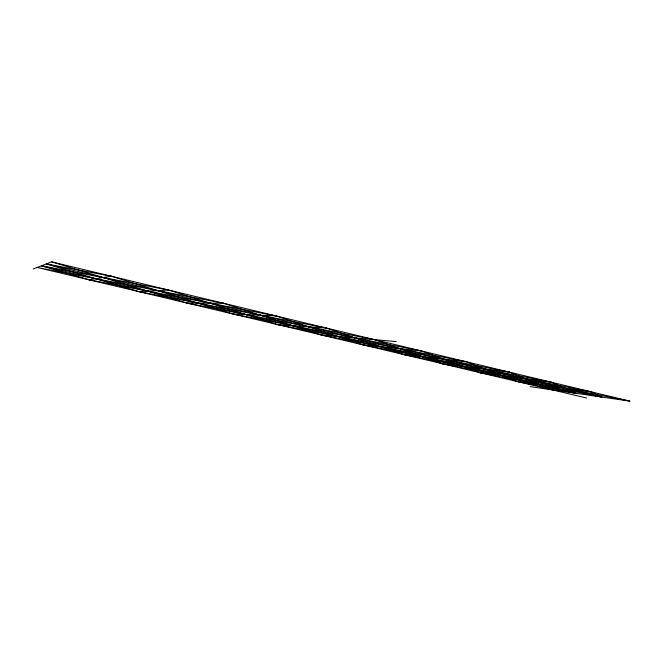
<?xml version="1.0" encoding="UTF-8"?>
<svg xmlns="http://www.w3.org/2000/svg" width="663" height="663" viewBox="0 0 663 663"><rect width="100%" height="100%" fill="white"/><g stroke="black" fill="none" stroke-linecap="round" stroke-linejoin="round"><path stroke-width="0.99" d="M33.15 269.004L51.706 261.868L629.85 401.132L530.118 386.628M88.925 279.769L275.907 315.87L362.943 344.876L551.019 382.145L576.056 393.308L516.75 381.416L466.238 361.725L277.979 324.688L168.576 290.021L41.52 265.78L88.925 279.769L111.417 276.247L233.235 314.055L421.403 350.926L480.153 372.722L601.847 397.062L591.139 391.808L403.311 354.465L326.345 328.028L138.799 291.621L46.352 263.924L111.417 276.247M138.799 291.621L168.576 290.021M51.706 261.868L186.875 303.041L223.365 303.215L321.19 334.956L509.416 372.125L552.213 389.844M233.235 314.055L275.907 315.87M277.979 324.688L326.345 328.028M321.19 334.956L396.275 341.594M362.943 344.876L421.403 350.926M403.311 354.465L466.238 361.725M186.875 303.041L374.81 339.696L442.362 363.747L509.416 372.125M480.153 372.722L551.019 382.145M516.75 381.416L591.139 391.808M223.365 303.215L37.136 267.462L586.589 398.007M442.362 363.747L629.85 401.132M46.352 263.924L601.847 397.062M41.52 265.78L576.056 393.308"/></g></svg>
